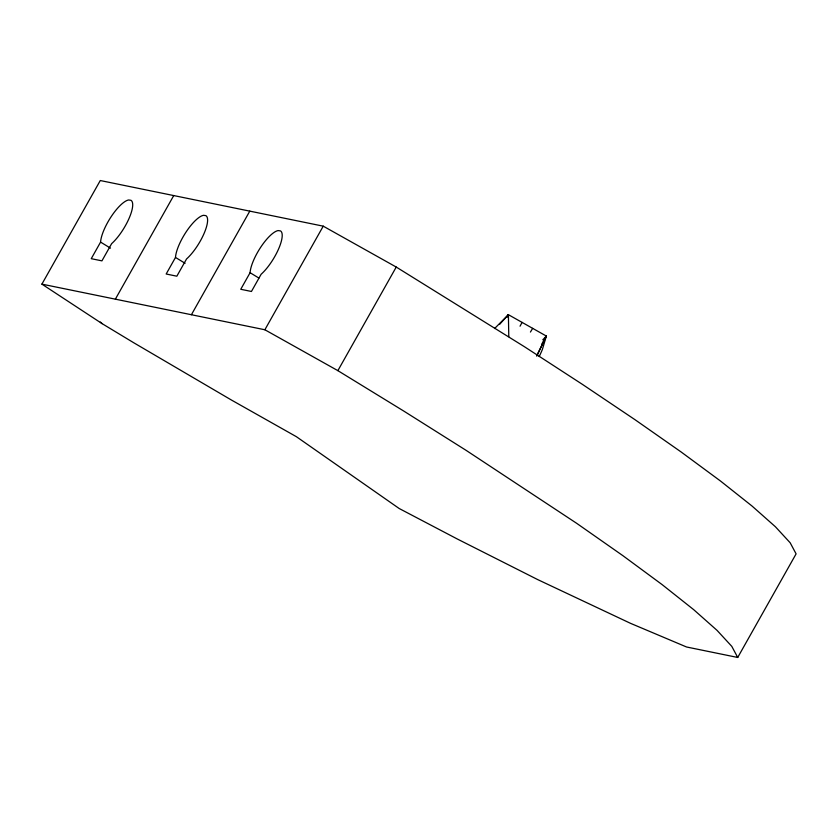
<?xml version="1.0" encoding="UTF-8"?>
<svg xmlns="http://www.w3.org/2000/svg" width="838" height="838" viewBox="0 0 838 838"><rect width="100%" height="100%" fill="white"/><g stroke="black" fill="none" stroke-linecap="round" stroke-linejoin="round"><path stroke-width="1.26" d="M520.042 326.202L522.095 322.4M532.664 328.349L530.433 332.058M536.896 355.899L546.366 336.069L508.394 314.679L494.577 328.548M536.645 355.815L546.366 336.069L542.783 339.819M41.9 284.134L100.277 180.537L323.238 226.166L396.238 267.05L524.42 346.712L582.368 384.338L634.921 419.639L681.221 452.038L720.471 481.002L752.042 506.047L775.412 526.756L790.171 542.783L796.1 553.866L737.723 657.463L686.542 646.988L630.48 623.315L537.776 579.634L457.108 538.897L399.181 508.509L296.369 436.682L231.351 399.988L133.839 342.815L102.142 323.667L41.9 284.134L264.871 329.763L337.871 370.647L403.654 410.997L466.043 450.31L576.554 523.237L622.844 555.636L662.104 584.599L693.675 609.645L717.035 630.354L731.804 646.381L737.723 657.463M100.581 242.109L91.248 258.68L101.932 260.859L111.643 243.638A27.591 8.485 -58.7 0 0 128.843 218.896A27.591 8.485 -58.7 0 0 130.979 200.303L128.612 199.978A27.591 8.485 -58.7 0 0 111.307 216.466A27.591 8.485 -58.7 0 0 100.581 242.109L110.49 248.142M115.361 299.166L173.728 195.568M175.498 257.444L166.165 274.005L176.839 276.194L186.549 258.963A27.591 8.485 -58.7 0 0 203.749 234.221A27.591 8.485 -58.7 0 0 205.886 215.638L203.519 215.314A27.591 8.485 -58.7 0 0 186.214 231.801A27.591 8.485 -58.7 0 0 175.498 257.444L185.093 263.289M191.41 314.732L249.787 211.134M250.091 272.706L240.757 289.278L251.442 291.467L261.152 274.236A27.591 8.485 -58.7 0 0 278.352 249.494A27.591 8.485 -58.7 0 0 280.489 230.9L278.122 230.576A27.591 8.485 -58.7 0 0 260.817 247.074A27.591 8.485 -58.7 0 0 250.091 272.706L258.879 278.059M264.871 329.763L323.238 226.166M337.871 370.647L396.238 267.05M541.83 344.02L546.366 336.069L542.406 349.394A83.371 3.582 -60.6 0 1 539.19 356.59M499.668 324.306L508.394 314.679L508.792 336.719M100.309 322.033L102.142 323.667M508.394 314.679L507.116 316.932L508.394 314.679"/></g></svg>
